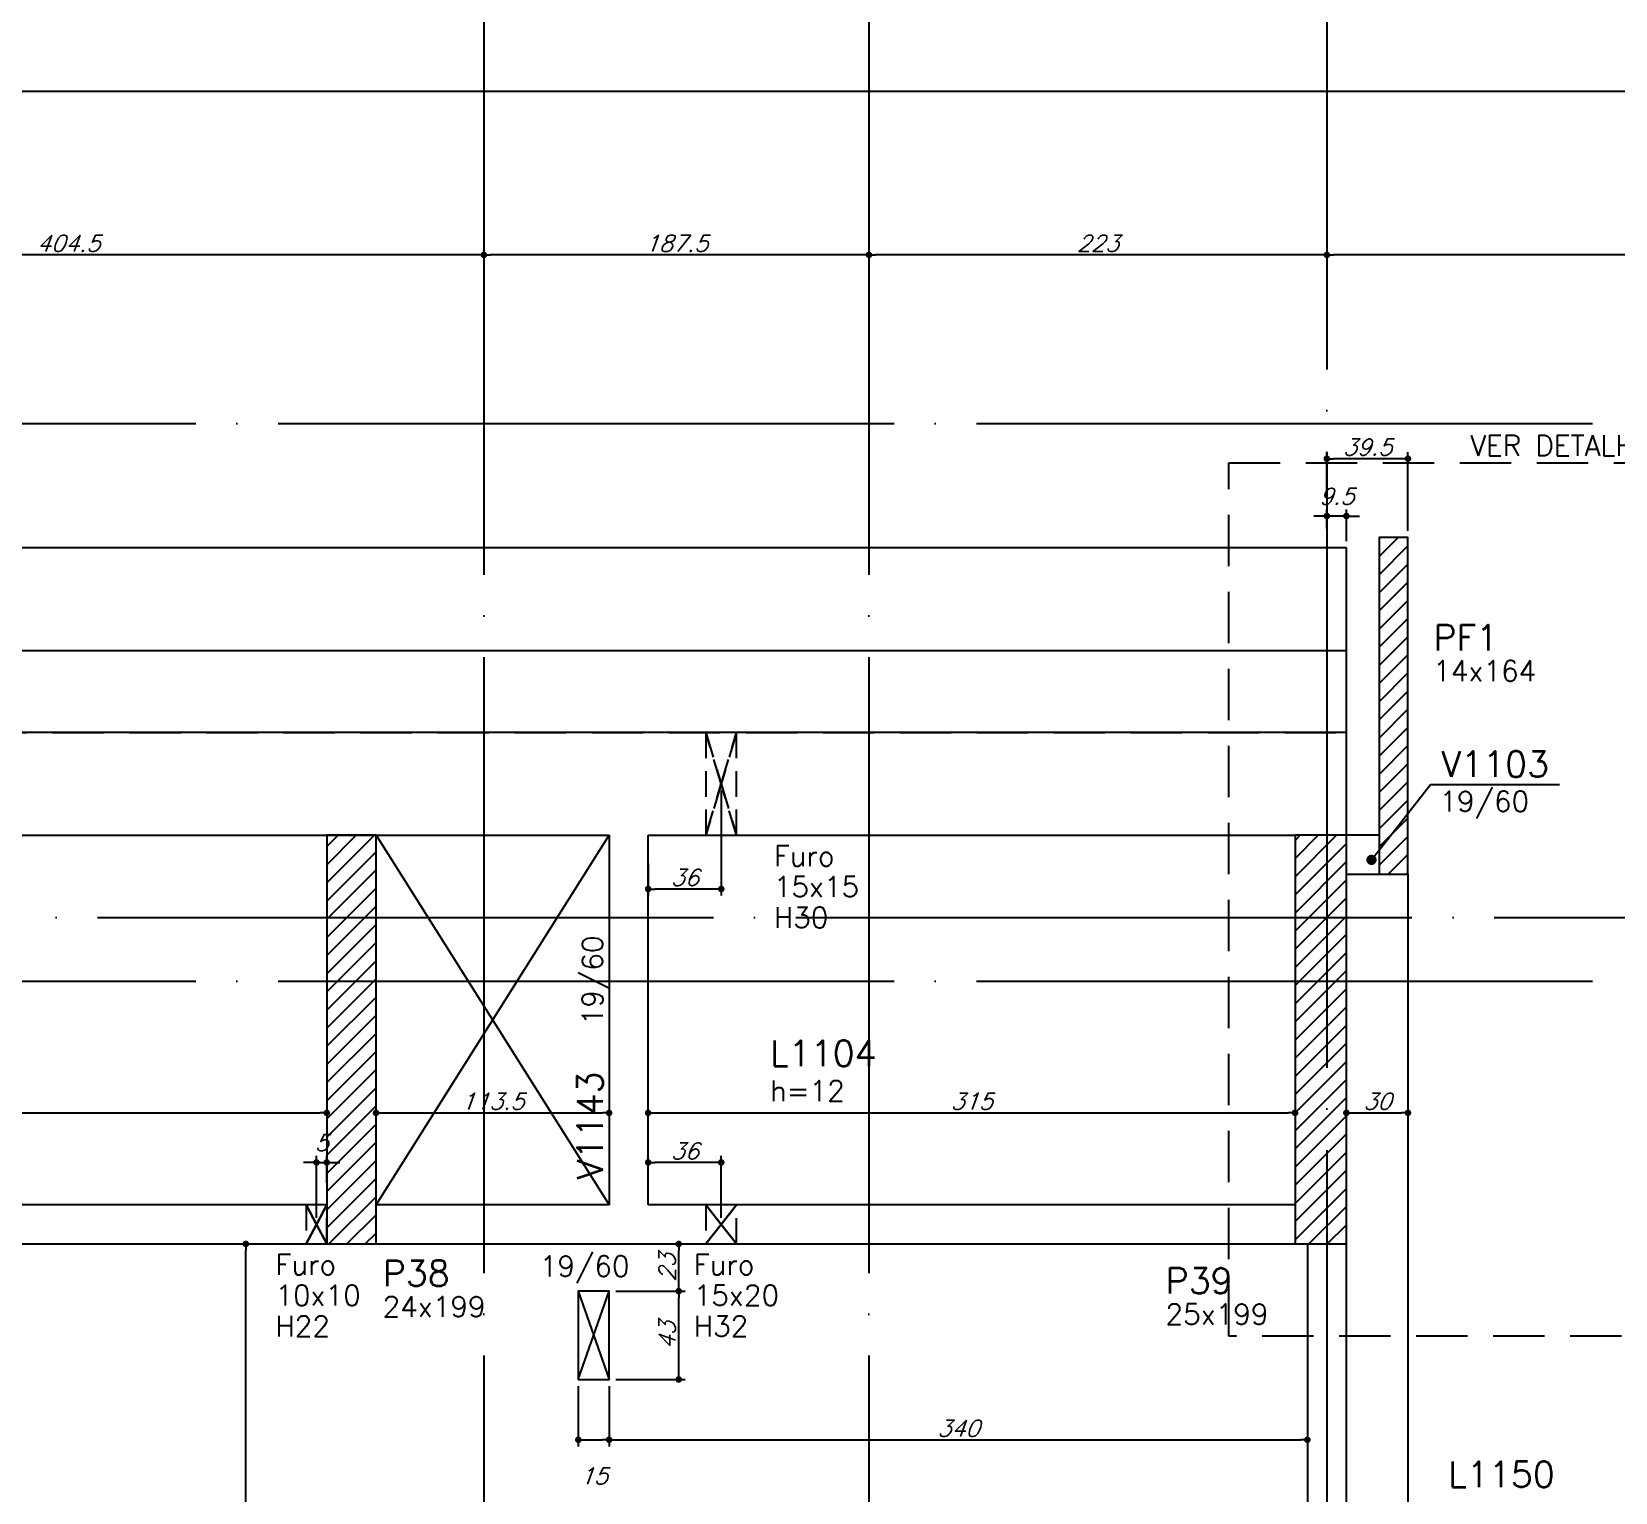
# Model space of a CAD drawing. Extents: x -4723 to 4922, y -2048 to 2452.
# Drawn here: x -25 to 746, y 1095 to 1806 of the extents above; entities that cross this region are included whole.
import ezdxf
from ezdxf import colors
from ezdxf.entities.mleader import LeaderData, LeaderLine
from ezdxf.enums import TextEntityAlignment as Align
from ezdxf.math import Vec2, Vec3

# ---------------------------------------------------------------- set-up
doc = ezdxf.new("R2010")
doc.units = 0
doc.header["$LTSCALE"] = 50
doc.header["$MEASUREMENT"] = 0
for name, pattern in [('DASHED', [0.75, 0.5, -0.25]), ('EIXO', [6.8, 6, -0.4, 0, -0.4]), ('HIDDEN', [0.375, 0.25, -0.125])]:
    doc.linetypes.add(name, pattern=pattern)
doc.layers.get('0').update_dxf_attribs({"linetype": 'CONTINUOUS'})
doc.layers.get('DEFPOINTS').update_dxf_attribs({"linetype": 'CONTINUOUS'})
for name, color, linetype in [('242', 3, 'CONTINUOUS'), ('71', 6, 'CONTINUOUS'), ('F-AUX-RED', 1, 'CONTINUOUS'), ('F-COTAS', 106, 'CONTINUOUS'), ('F-COTAS-FUROS', 50, 'CONTINUOUS'), ('F-EIXO', 12, 'EIXO'), ('F-FURO-PAREDE', 2, 'HIDDEN'), ('F-FURO-PAREDE-TEXTOS', 2, 'CONTINUOUS'), ('F-LAJES', 3, 'CONTINUOUS'), ('F-LAJES-DIM', 2, 'CONTINUOUS'), ('F-LAJES-NOME', 4, 'CONTINUOUS'), ('F-PILARES-DIM', 172, 'CONTINUOUS'), ('F-PILARES-HACH', 174, 'CONTINUOUS'), ('F-PILARES-NOME', 170, 'CONTINUOUS'), ('F-PILARES-S', 170, 'CONTINUOUS'), ('F-TEXTO', 6, 'CONTINUOUS'), ('F-VIGAS', 3, 'CONTINUOUS'), ('F-VIGAS-DIM', 2, 'CONTINUOUS'), ('F-VIGAS-NOME', 4, 'CONTINUOUS'), ('F-VÃO', 1, 'CONTINUOUS')]:
    doc.layers.add(name, color=color, linetype=linetype)
doc.styles.add('CP-TEXT-INCL', font='simplex.shx', dxfattribs={"oblique": 20})
doc.styles.add('MCP', font='simplex.shx')
doc.styles.add('ROMANS', font='simplex.shx')
doc.styles.get("Standard").update_dxf_attribs({"font": 'simplex.shx'})
doc.dimstyles.new('CP-COTAS-50', dxfattribs={"dimscale": 0.64, "dimtxt": 12.5, "dimasz": 5, "dimexe": 5, "dimexo": 5, "dimgap": 2.5, "dimtad": 1, "dimdec": 1, "dimdsep": 46, "dimtxsty": 'CP-TEXT-INCL', "dimblk1": 'DOT', "dimblk2": 'DOT', "dimsah": 1, "dimcen": 9, "dimclrd": 256, "dimclre": 256, "dimclrt": 256, "dimadec": 0, "dimazin": 0, "dimtfac": 1, "dimtdec": 1, "dimtmove": 2, "dimatfit": 3, "dimldrblk": 'DOT', "dimfxl": 0, "dimtolj": 1, "dimarcsym": 0})

# ---------------------------------------------------------------- blocks, each defined once
blk = doc.blocks.new('_DOT')
at = {"color": 0, "linetype": 'ByBlock'}
blk.add_line((-0.5, 0), (-1, 0), dxfattribs=at)
at = {"color": 0, "linetype": 'ByBlock', "const_width": 0.5}
blk.add_lwpolyline([(-0.25, 0, 1), (0.25, 0, 1)], format="xyb", close=True, dxfattribs=at)
blk = doc.blocks.new('*D54')
at = {"layer": 'DEFPOINTS', "color": 0, "linetype": 'Continuous', "transparency": 16777216}
for p in [(79.07, 1215.5), (79.07, 1215.5), (79.07, 883.5)]:
    blk.add_point(p, dxfattribs=at)
at = {"layer": 'F-COTAS', "linetype": 'Continuous', "lineweight": -2, "transparency": 16777216}
blk.add_line((79.07, 886.7), (79.07, 1212.3), dxfattribs=at)
at = {"layer": 'F-COTAS', "linetype": 'Continuous', "lineweight": -2, "transparency": 16777216, "xscale": 3.2, "yscale": 3.2, "zscale": 3.2}
for p, rotation in [((79.07, 1215.5), 90), ((79.07, 883.5), 270)]:
    blk.add_blockref('_DOT', p, dxfattribs=dict(at, rotation=rotation))
at = {"layer": 'F-COTAS', "linetype": 'Continuous', "transparency": 16777216, "insert": (73.47, 1049.5), "char_height": 8, "attachment_point": 5, "rotation": 90, "style": 'CP-TEXT-INCL'}
blk.add_mtext('\\A1;332', dxfattribs=at)
blk = doc.blocks.new('*D91')
at = {"layer": 'DEFPOINTS', "color": 0, "linetype": 'Continuous', "transparency": 16777216}
for p in [(-537, 1279.34), (118.5, 1279.34), (118.5, 1279.34)]:
    blk.add_point(p, dxfattribs=at)
at = {"layer": 'F-COTAS', "linetype": 'Continuous', "lineweight": -2, "transparency": 16777216}
blk.add_line((-533.8, 1279.34), (115.3, 1279.34), dxfattribs=at)
at = {"layer": 'F-COTAS', "linetype": 'Continuous', "lineweight": -2, "transparency": 16777216, "xscale": 3.2, "yscale": 3.2, "zscale": 3.2, "rotation": 180}
blk.add_blockref('_DOT', (-537, 1279.34), dxfattribs=at)
at = {"layer": 'F-COTAS', "linetype": 'Continuous', "lineweight": -2, "transparency": 16777216, "xscale": 3.2, "yscale": 3.2, "zscale": 3.2}
blk.add_blockref('_DOT', (118.5, 1279.34), dxfattribs=at)
at = {"layer": 'F-COTAS', "linetype": 'Continuous', "transparency": 16777216, "insert": (-209.25, 1284.94), "char_height": 8, "attachment_point": 5, "style": 'CP-TEXT-INCL'}
blk.add_mtext('\\A1;655.5', dxfattribs=at)
blk = doc.blocks.new('*D92')
at = {"layer": 'DEFPOINTS', "color": 0, "linetype": 'Continuous', "transparency": 16777216}
for p in [(142.5, 1279.34), (256, 1279.34), (256, 1279.34)]:
    blk.add_point(p, dxfattribs=at)
at = {"layer": 'F-COTAS', "linetype": 'Continuous', "lineweight": -2, "transparency": 16777216}
blk.add_line((145.7, 1279.34), (252.8, 1279.34), dxfattribs=at)
at = {"layer": 'F-COTAS', "linetype": 'Continuous', "lineweight": -2, "transparency": 16777216, "xscale": 3.2, "yscale": 3.2, "zscale": 3.2, "rotation": 180}
blk.add_blockref('_DOT', (142.5, 1279.34), dxfattribs=at)
at = {"layer": 'F-COTAS', "linetype": 'Continuous', "lineweight": -2, "transparency": 16777216, "xscale": 3.2, "yscale": 3.2, "zscale": 3.2}
blk.add_blockref('_DOT', (256, 1279.34), dxfattribs=at)
at = {"layer": 'F-COTAS', "linetype": 'Continuous', "transparency": 16777216, "insert": (199.25, 1284.94), "char_height": 8, "attachment_point": 5, "style": 'CP-TEXT-INCL'}
blk.add_mtext('\\A1;113.5', dxfattribs=at)
blk = doc.blocks.new('*D93')
at = {"layer": 'DEFPOINTS', "color": 0, "linetype": 'Continuous', "transparency": 16777216}
for p in [(275, 1279.34), (590, 1279.34), (590, 1279.34)]:
    blk.add_point(p, dxfattribs=at)
at = {"layer": 'F-COTAS', "linetype": 'Continuous', "lineweight": -2, "transparency": 16777216}
blk.add_line((278.2, 1279.34), (586.8, 1279.34), dxfattribs=at)
at = {"layer": 'F-COTAS', "linetype": 'Continuous', "lineweight": -2, "transparency": 16777216, "xscale": 3.2, "yscale": 3.2, "zscale": 3.2, "rotation": 180}
blk.add_blockref('_DOT', (275, 1279.34), dxfattribs=at)
at = {"layer": 'F-COTAS', "linetype": 'Continuous', "lineweight": -2, "transparency": 16777216, "xscale": 3.2, "yscale": 3.2, "zscale": 3.2}
blk.add_blockref('_DOT', (590, 1279.34), dxfattribs=at)
at = {"layer": 'F-COTAS', "linetype": 'Continuous', "transparency": 16777216, "insert": (432.5, 1284.94), "char_height": 8, "attachment_point": 5, "style": 'CP-TEXT-INCL'}
blk.add_mtext('\\A1;315', dxfattribs=at)
blk = doc.blocks.new('*D94')
at = {"layer": 'DEFPOINTS', "color": 0, "linetype": 'Continuous', "transparency": 16777216}
for p in [(615, 1279.34), (645, 1279.34), (645, 1279.34)]:
    blk.add_point(p, dxfattribs=at)
at = {"layer": 'F-COTAS', "linetype": 'Continuous', "lineweight": -2, "transparency": 16777216}
blk.add_line((618.2, 1279.34), (641.8, 1279.34), dxfattribs=at)
at = {"layer": 'F-COTAS', "linetype": 'Continuous', "lineweight": -2, "transparency": 16777216, "xscale": 3.2, "yscale": 3.2, "zscale": 3.2, "rotation": 180}
blk.add_blockref('_DOT', (615, 1279.34), dxfattribs=at)
at = {"layer": 'F-COTAS', "linetype": 'Continuous', "lineweight": -2, "transparency": 16777216, "xscale": 3.2, "yscale": 3.2, "zscale": 3.2}
blk.add_blockref('_DOT', (645, 1279.34), dxfattribs=at)
at = {"layer": 'F-COTAS', "linetype": 'Continuous', "transparency": 16777216, "insert": (630, 1284.94), "char_height": 8, "attachment_point": 5, "style": 'CP-TEXT-INCL'}
blk.add_mtext('\\A1;30', dxfattribs=at)
blk = doc.blocks.new('*U156')
at = {"layer": 'F-EIXO'}
blk.add_line((0, 0), (7197, 0), dxfattribs=at)
at = {"layer": 'F-TEXTO', "style": 'ROMANS'}
blk.add_attdef('EIXO', text='', height=17.5, dxfattribs=at).set_placement((-28.2072, 0), align=Align.MIDDLE_CENTER)
blk = doc.blocks.new('*U157')
at = {"layer": 'F-EIXO'}
blk.add_line((0, 0), (7285, 0), dxfattribs=at)
at = {"layer": 'F-TEXTO', "style": 'ROMANS'}
blk.add_attdef('EIXO', text='', height=17.5, dxfattribs=at).set_placement((-28.2072, 0), align=Align.MIDDLE_CENTER)
blk = doc.blocks.new('*U159')
at = {"layer": 'F-EIXO'}
blk.add_line((0, 0), (0, -2655), dxfattribs=at)
at = {"layer": 'F-TEXTO', "style": 'ROMANS'}
blk.add_attdef('EIXO', text='', height=17.5, rotation=360, dxfattribs=at).set_placement((0, 28.21), align=Align.MIDDLE_CENTER)
blk = doc.blocks.new('*U164')
at = {"layer": 'F-EIXO'}
blk.add_line((0, 0), (0, -2755), dxfattribs=at)
at = {"layer": 'F-TEXTO', "style": 'ROMANS'}
blk.add_attdef('EIXO', text='', height=17.5, rotation=360, dxfattribs=at).set_placement((0, 28.2072), align=Align.MIDDLE_CENTER)
blk = doc.blocks.new('*U165')
at = {"layer": 'F-EIXO'}
blk.add_line((0, 0), (0, -2655), dxfattribs=at)
at = {"layer": 'F-TEXTO', "style": 'ROMANS'}
blk.add_attdef('EIXO', text='', height=17.5, rotation=360, dxfattribs=at).set_placement((0, 28.21), align=Align.MIDDLE_CENTER)
blk = doc.blocks.new('*U170')
at = {"layer": 'F-EIXO'}
blk.add_line((0, 0), (7197, 0), dxfattribs=at)
at = {"layer": 'F-TEXTO', "style": 'ROMANS'}
blk.add_attdef('EIXO', text='', height=17.5, dxfattribs=at).set_placement((-28.2072, 0), align=Align.MIDDLE_CENTER)
blk = doc.blocks.new('*D231')
at = {"layer": 'DEFPOINTS', "color": 0, "linetype": 'Continuous', "transparency": 16777216}
for p in [(3259.5, 1776.88), (-3490, 1504.5), (3259.5, 1504.5)]:
    blk.add_point(p, dxfattribs=at)
at = {"layer": 'F-COTAS', "linetype": 'Continuous', "lineweight": -2, "transparency": 16777216}
for p, q in [((-3490, 1507.7), (-3490, 1780.08)), ((-3486.8, 1776.88), (3256.3, 1776.88)), ((3259.5, 1507.7), (3259.5, 1780.08))]:
    blk.add_line(p, q, dxfattribs=at)
at = {"layer": 'F-COTAS', "linetype": 'Continuous', "lineweight": -2, "transparency": 16777216, "xscale": 3.2, "yscale": 3.2, "zscale": 3.2, "rotation": 180}
blk.add_blockref('_DOT', (-3490, 1776.88), dxfattribs=at)
at = {"layer": 'F-COTAS', "linetype": 'Continuous', "lineweight": -2, "transparency": 16777216, "xscale": 3.2, "yscale": 3.2, "zscale": 3.2}
blk.add_blockref('_DOT', (3259.5, 1776.88), dxfattribs=at)
at = {"layer": 'F-COTAS', "linetype": 'Continuous', "transparency": 16777216, "insert": (-115.25, 1782.48), "char_height": 8, "attachment_point": 5, "style": 'CP-TEXT-INCL'}
blk.add_mtext('\\A1;6749.5', dxfattribs=at)
blk = doc.blocks.new('*D241')
at = {"layer": 'DEFPOINTS', "color": 0, "linetype": 'Continuous', "transparency": 16777216}
for p in [(605.5, 1697.1), (605.5, 1697.1), (931, 1697.1)]:
    blk.add_point(p, dxfattribs=at)
at = {"layer": 'F-COTAS', "linetype": 'Continuous', "lineweight": -2, "transparency": 16777216}
blk.add_line((927.8, 1697.1), (608.7, 1697.1), dxfattribs=at)
at = {"layer": 'F-COTAS', "linetype": 'Continuous', "lineweight": -2, "transparency": 16777216, "xscale": 3.2, "yscale": 3.2, "zscale": 3.2, "rotation": 180}
blk.add_blockref('_DOT', (605.5, 1697.1), dxfattribs=at)
at = {"layer": 'F-COTAS', "linetype": 'Continuous', "lineweight": -2, "transparency": 16777216, "xscale": 3.2, "yscale": 3.2, "zscale": 3.2}
blk.add_blockref('_DOT', (931, 1697.1), dxfattribs=at)
at = {"layer": 'F-COTAS', "linetype": 'Continuous', "transparency": 16777216, "insert": (768.25, 1702.7), "char_height": 8, "attachment_point": 5, "style": 'CP-TEXT-INCL'}
blk.add_mtext('\\A1;325.5', dxfattribs=at)
blk = doc.blocks.new('*D242')
at = {"layer": 'DEFPOINTS', "color": 0, "linetype": 'Continuous', "transparency": 16777216}
for p in [(382.5, 1697.1), (382.5, 1697.1), (605.5, 1697.1)]:
    blk.add_point(p, dxfattribs=at)
at = {"layer": 'F-COTAS', "linetype": 'Continuous', "lineweight": -2, "transparency": 16777216}
blk.add_line((602.3, 1697.1), (385.7, 1697.1), dxfattribs=at)
at = {"layer": 'F-COTAS', "linetype": 'Continuous', "lineweight": -2, "transparency": 16777216, "xscale": 3.2, "yscale": 3.2, "zscale": 3.2, "rotation": 180}
blk.add_blockref('_DOT', (382.5, 1697.1), dxfattribs=at)
at = {"layer": 'F-COTAS', "linetype": 'Continuous', "lineweight": -2, "transparency": 16777216, "xscale": 3.2, "yscale": 3.2, "zscale": 3.2}
blk.add_blockref('_DOT', (605.5, 1697.1), dxfattribs=at)
at = {"layer": 'F-COTAS', "linetype": 'Continuous', "transparency": 16777216, "insert": (494, 1702.7), "char_height": 8, "attachment_point": 5, "style": 'CP-TEXT-INCL'}
blk.add_mtext('\\A1;223', dxfattribs=at)
blk = doc.blocks.new('*D243')
at = {"layer": 'DEFPOINTS', "color": 0, "linetype": 'Continuous', "transparency": 16777216}
for p in [(195, 1701.1), (195, 1697.1), (382.5, 1697.1)]:
    blk.add_point(p, dxfattribs=at)
at = {"layer": 'F-COTAS', "linetype": 'Continuous', "lineweight": -2, "transparency": 16777216}
for p, q in [((195, 1697.9), (195, 1693.9)), ((379.3, 1697.1), (198.2, 1697.1))]:
    blk.add_line(p, q, dxfattribs=at)
at = {"layer": 'F-COTAS', "linetype": 'Continuous', "lineweight": -2, "transparency": 16777216, "xscale": 3.2, "yscale": 3.2, "zscale": 3.2, "rotation": 180}
blk.add_blockref('_DOT', (195, 1697.1), dxfattribs=at)
at = {"layer": 'F-COTAS', "linetype": 'Continuous', "lineweight": -2, "transparency": 16777216, "xscale": 3.2, "yscale": 3.2, "zscale": 3.2}
blk.add_blockref('_DOT', (382.5, 1697.1), dxfattribs=at)
at = {"layer": 'F-COTAS', "linetype": 'Continuous', "transparency": 16777216, "insert": (288.75, 1702.7), "char_height": 8, "attachment_point": 5, "style": 'CP-TEXT-INCL'}
blk.add_mtext('\\A1;187.5', dxfattribs=at)
blk = doc.blocks.new('*D244')
at = {"layer": 'DEFPOINTS', "color": 0, "linetype": 'Continuous', "transparency": 16777216}
for p in [(-209.5, 1701.1), (-209.5, 1697.1), (195, 1701.1)]:
    blk.add_point(p, dxfattribs=at)
at = {"layer": 'F-COTAS', "linetype": 'Continuous', "lineweight": -2, "transparency": 16777216}
for p, q in [((-209.5, 1697.9), (-209.5, 1693.9)), ((191.8, 1697.1), (-206.3, 1697.1)), ((195, 1697.9), (195, 1693.9))]:
    blk.add_line(p, q, dxfattribs=at)
at = {"layer": 'F-COTAS', "linetype": 'Continuous', "lineweight": -2, "transparency": 16777216, "xscale": 3.2, "yscale": 3.2, "zscale": 3.2, "rotation": 180}
blk.add_blockref('_DOT', (-209.5, 1697.1), dxfattribs=at)
at = {"layer": 'F-COTAS', "linetype": 'Continuous', "lineweight": -2, "transparency": 16777216, "xscale": 3.2, "yscale": 3.2, "zscale": 3.2}
blk.add_blockref('_DOT', (195, 1697.1), dxfattribs=at)
at = {"layer": 'F-COTAS', "linetype": 'Continuous', "transparency": 16777216, "insert": (-7.25, 1702.7), "char_height": 8, "attachment_point": 5, "style": 'CP-TEXT-INCL'}
blk.add_mtext('\\A1;404.5', dxfattribs=at)
blk = doc.blocks.new('*D267')
at = {"layer": 'DEFPOINTS', "color": 0, "linetype": 'Continuous', "transparency": 16777216}
for p in [(605.5, 1597.87), (605.5, 1575.73), (645, 1559.5)]:
    blk.add_point(p, dxfattribs=at)
at = {"layer": 'F-COTAS', "linetype": 'Continuous', "lineweight": -2, "transparency": 16777216}
for p, q in [((605.5, 1578.93), (605.5, 1601.07)), ((641.8, 1597.87), (608.7, 1597.87)), ((645, 1562.7), (645, 1601.07))]:
    blk.add_line(p, q, dxfattribs=at)
at = {"layer": 'F-COTAS', "linetype": 'Continuous', "lineweight": -2, "transparency": 16777216, "xscale": 3.2, "yscale": 3.2, "zscale": 3.2, "rotation": 180}
blk.add_blockref('_DOT', (605.5, 1597.87), dxfattribs=at)
at = {"layer": 'F-COTAS', "linetype": 'Continuous', "lineweight": -2, "transparency": 16777216, "xscale": 3.2, "yscale": 3.2, "zscale": 3.2}
blk.add_blockref('_DOT', (645, 1597.87), dxfattribs=at)
at = {"layer": 'F-COTAS', "linetype": 'Continuous', "transparency": 16777216, "insert": (625.25, 1603.47), "char_height": 8, "attachment_point": 5, "style": 'CP-TEXT-INCL'}
blk.add_mtext('\\A1;39.5', dxfattribs=at)
blk = doc.blocks.new('*D268')
at = {"layer": 'DEFPOINTS', "color": 0, "linetype": 'Continuous', "transparency": 16777216}
for p in [(605.5, 1569.97), (605.5, 1560.67), (615, 1554.5)]:
    blk.add_point(p, dxfattribs=at)
at = {"layer": 'F-COTAS', "linetype": 'Continuous', "lineweight": -2, "transparency": 16777216}
for p, q in [((605.5, 1563.87), (605.5, 1573.17)), ((615, 1557.7), (615, 1573.17)), ((602.3, 1569.97), (599.1, 1569.97)), ((615, 1569.97), (605.5, 1569.97)), ((618.2, 1569.97), (621.4, 1569.97))]:
    blk.add_line(p, q, dxfattribs=at)
at = {"layer": 'F-COTAS', "linetype": 'Continuous', "lineweight": -2, "transparency": 16777216, "xscale": 3.2, "yscale": 3.2, "zscale": 3.2}
blk.add_blockref('_DOT', (605.5, 1569.97), dxfattribs=at)
at = {"layer": 'F-COTAS', "linetype": 'Continuous', "lineweight": -2, "transparency": 16777216, "xscale": 3.2, "yscale": 3.2, "zscale": 3.2, "rotation": 180}
blk.add_blockref('_DOT', (615, 1569.97), dxfattribs=at)
at = {"layer": 'F-COTAS', "linetype": 'Continuous', "transparency": 16777216, "insert": (610.25, 1579.57), "char_height": 8, "attachment_point": 5, "style": 'CP-TEXT-INCL'}
blk.add_mtext('\\A1;9.5', dxfattribs=at)
blk = doc.blocks.new('*U322')
at = {"layer": 'F-VÃO'}
for p, q in [((0, 0), (15, 43)), ((0, 43), (15, 0))]:
    blk.add_line(p, q, dxfattribs=at)
at = {"layer": 'F-VÃO', "color": 3}
blk.add_lwpolyline([(0, 0), (15, 0), (15, 43), (0, 43)], close=True, dxfattribs=at)
blk = doc.blocks.new('*D461')
at = {"layer": 'DEFPOINTS', "color": 0, "linetype": 'Continuous', "transparency": 16777216}
for p in [(256, 1192.5), (289.88, 1192.5), (256, 1149.5)]:
    blk.add_point(p, dxfattribs=at)
at = {"layer": 'F-COTAS-FUROS', "linetype": 'Continuous', "lineweight": -2, "transparency": 16777216}
for p, q in [((259.2, 1192.5), (293.08, 1192.5)), ((289.88, 1152.7), (289.88, 1189.3)), ((259.2, 1149.5), (293.08, 1149.5))]:
    blk.add_line(p, q, dxfattribs=at)
at = {"layer": 'F-COTAS-FUROS', "linetype": 'Continuous', "lineweight": -2, "transparency": 16777216, "xscale": 3.2, "yscale": 3.2, "zscale": 3.2}
for p, rotation in [((289.88, 1192.5), 90), ((289.88, 1149.5), 270)]:
    blk.add_blockref('_DOT', p, dxfattribs=dict(at, rotation=rotation))
at = {"layer": 'F-COTAS-FUROS', "linetype": 'Continuous', "transparency": 16777216, "insert": (284.28, 1171), "char_height": 8, "attachment_point": 5, "rotation": 90, "style": 'CP-TEXT-INCL'}
blk.add_mtext('\\A1;43', dxfattribs=at)
blk = doc.blocks.new('*D462')
at = {"layer": 'DEFPOINTS', "color": 0, "linetype": 'Continuous', "transparency": 16777216}
for p in [(265.5, 1215.5), (289.88, 1215.5), (256, 1192.5)]:
    blk.add_point(p, dxfattribs=at)
at = {"layer": 'F-COTAS-FUROS', "linetype": 'Continuous', "lineweight": -2, "transparency": 16777216}
for p, q in [((268.7, 1215.5), (293.08, 1215.5)), ((289.88, 1195.7), (289.88, 1212.3)), ((259.2, 1192.5), (293.08, 1192.5))]:
    blk.add_line(p, q, dxfattribs=at)
at = {"layer": 'F-COTAS-FUROS', "linetype": 'Continuous', "lineweight": -2, "transparency": 16777216, "xscale": 3.2, "yscale": 3.2, "zscale": 3.2}
for p, rotation in [((289.88, 1215.5), 90), ((289.88, 1192.5), 270)]:
    blk.add_blockref('_DOT', p, dxfattribs=dict(at, rotation=rotation))
at = {"layer": 'F-COTAS-FUROS', "linetype": 'Continuous', "transparency": 16777216, "insert": (284.28, 1204), "char_height": 8, "attachment_point": 5, "rotation": 90, "style": 'CP-TEXT-INCL'}
blk.add_mtext('\\A1;23', dxfattribs=at)
blk = doc.blocks.new('*D463')
at = {"layer": 'DEFPOINTS', "color": 0, "linetype": 'Continuous', "transparency": 16777216}
for p in [(241, 1149.5), (256, 1149.5), (256, 1120.16)]:
    blk.add_point(p, dxfattribs=at)
at = {"layer": 'F-COTAS-FUROS', "linetype": 'Continuous', "lineweight": -2, "transparency": 16777216}
for p, q in [((241, 1146.3), (241, 1116.96)), ((256, 1146.3), (256, 1116.96)), ((244.2, 1120.16), (252.8, 1120.16))]:
    blk.add_line(p, q, dxfattribs=at)
at = {"layer": 'F-COTAS-FUROS', "linetype": 'Continuous', "lineweight": -2, "transparency": 16777216, "xscale": 3.2, "yscale": 3.2, "zscale": 3.2, "rotation": 180}
blk.add_blockref('_DOT', (241, 1120.16), dxfattribs=at)
at = {"layer": 'F-COTAS-FUROS', "linetype": 'Continuous', "lineweight": -2, "transparency": 16777216, "xscale": 3.2, "yscale": 3.2, "zscale": 3.2}
blk.add_blockref('_DOT', (256, 1120.16), dxfattribs=at)
at = {"layer": 'F-COTAS-FUROS', "linetype": 'Continuous', "transparency": 16777216, "insert": (248.5, 1102.56), "char_height": 8, "attachment_point": 5, "style": 'CP-TEXT-INCL'}
blk.add_mtext('\\A1;15', dxfattribs=at)
blk = doc.blocks.new('*D464')
at = {"layer": 'DEFPOINTS', "color": 0, "linetype": 'Continuous', "transparency": 16777216}
for p in [(256, 1149.5), (596, 1149.5), (596, 1120.16)]:
    blk.add_point(p, dxfattribs=at)
at = {"layer": 'F-COTAS-FUROS', "linetype": 'Continuous', "lineweight": -2, "transparency": 16777216}
for p, q in [((256, 1146.3), (256, 1116.96)), ((596, 1146.3), (596, 1116.96)), ((259.2, 1120.16), (592.8, 1120.16))]:
    blk.add_line(p, q, dxfattribs=at)
at = {"layer": 'F-COTAS-FUROS', "linetype": 'Continuous', "lineweight": -2, "transparency": 16777216, "xscale": 3.2, "yscale": 3.2, "zscale": 3.2, "rotation": 180}
blk.add_blockref('_DOT', (256, 1120.16), dxfattribs=at)
at = {"layer": 'F-COTAS-FUROS', "linetype": 'Continuous', "lineweight": -2, "transparency": 16777216, "xscale": 3.2, "yscale": 3.2, "zscale": 3.2}
blk.add_blockref('_DOT', (596, 1120.16), dxfattribs=at)
at = {"layer": 'F-COTAS-FUROS', "linetype": 'Continuous', "transparency": 16777216, "insert": (426, 1125.76), "char_height": 8, "attachment_point": 5, "style": 'CP-TEXT-INCL'}
blk.add_mtext('\\A1;340', dxfattribs=at)
blk = doc.blocks.new('*D517')
at = {"layer": 'DEFPOINTS', "color": 0, "linetype": 'Continuous', "transparency": 16777216}
for p in [(310.6, 1439.5), (275, 1404.02), (275, 1388.34)]:
    blk.add_point(p, dxfattribs=at)
at = {"layer": 'F-COTAS-FUROS', "linetype": 'Continuous', "lineweight": -2, "transparency": 16777216}
for p, q in [((310.6, 1436.3), (310.6, 1385.14)), ((275, 1400.82), (275, 1385.14)), ((307.4, 1388.34), (278.2, 1388.34))]:
    blk.add_line(p, q, dxfattribs=at)
at = {"layer": 'F-COTAS-FUROS', "linetype": 'Continuous', "lineweight": -2, "transparency": 16777216, "xscale": 3.2, "yscale": 3.2, "zscale": 3.2, "rotation": 180}
blk.add_blockref('_DOT', (275, 1388.34), dxfattribs=at)
at = {"layer": 'F-COTAS-FUROS', "linetype": 'Continuous', "lineweight": -2, "transparency": 16777216, "xscale": 3.2, "yscale": 3.2, "zscale": 3.2}
blk.add_blockref('_DOT', (310.6, 1388.34), dxfattribs=at)
at = {"layer": 'F-COTAS-FUROS', "linetype": 'Continuous', "transparency": 16777216, "insert": (292.8, 1393.94), "char_height": 8, "attachment_point": 5, "style": 'CP-TEXT-INCL'}
blk.add_mtext('\\A1;36', dxfattribs=at)
blk = doc.blocks.new('*D518')
at = {"layer": 'DEFPOINTS', "color": 0, "linetype": 'Continuous', "transparency": 16777216}
for p in [(275, 1255.2), (275, 1244.41), (310.6, 1225)]:
    blk.add_point(p, dxfattribs=at)
at = {"layer": 'F-COTAS-FUROS', "linetype": 'Continuous', "lineweight": -2, "transparency": 16777216}
for p, q in [((275, 1247.61), (275, 1258.4)), ((310.6, 1228.2), (310.6, 1258.4)), ((307.4, 1255.2), (278.2, 1255.2))]:
    blk.add_line(p, q, dxfattribs=at)
at = {"layer": 'F-COTAS-FUROS', "linetype": 'Continuous', "lineweight": -2, "transparency": 16777216, "xscale": 3.2, "yscale": 3.2, "zscale": 3.2, "rotation": 180}
blk.add_blockref('_DOT', (275, 1255.2), dxfattribs=at)
at = {"layer": 'F-COTAS-FUROS', "linetype": 'Continuous', "lineweight": -2, "transparency": 16777216, "xscale": 3.2, "yscale": 3.2, "zscale": 3.2}
blk.add_blockref('_DOT', (310.6, 1255.2), dxfattribs=at)
at = {"layer": 'F-COTAS-FUROS', "linetype": 'Continuous', "transparency": 16777216, "insert": (292.8, 1260.8), "char_height": 8, "attachment_point": 5, "style": 'CP-TEXT-INCL'}
blk.add_mtext('\\A1;36', dxfattribs=at)
blk = doc.blocks.new('*D519')
at = {"layer": 'DEFPOINTS', "color": 0, "linetype": 'Continuous', "transparency": 16777216}
for p in [(118.5, 1255.2), (118.5, 1242.05), (113.5, 1225)]:
    blk.add_point(p, dxfattribs=at)
at = {"layer": 'F-COTAS-FUROS', "linetype": 'Continuous', "lineweight": -2, "transparency": 16777216}
for p, q in [((113.5, 1228.2), (113.5, 1258.4)), ((118.5, 1245.25), (118.5, 1258.4)), ((110.3, 1255.2), (107.1, 1255.2)), ((113.5, 1255.2), (118.5, 1255.2)), ((121.7, 1255.2), (124.9, 1255.2))]:
    blk.add_line(p, q, dxfattribs=at)
at = {"layer": 'F-COTAS-FUROS', "linetype": 'Continuous', "lineweight": -2, "transparency": 16777216, "xscale": 3.2, "yscale": 3.2, "zscale": 3.2}
blk.add_blockref('_DOT', (113.5, 1255.2), dxfattribs=at)
at = {"layer": 'F-COTAS-FUROS', "linetype": 'Continuous', "lineweight": -2, "transparency": 16777216, "xscale": 3.2, "yscale": 3.2, "zscale": 3.2, "rotation": 180}
blk.add_blockref('_DOT', (118.5, 1255.2), dxfattribs=at)
at = {"layer": 'F-COTAS-FUROS', "linetype": 'Continuous', "transparency": 16777216, "insert": (116, 1264.8), "char_height": 8, "attachment_point": 5, "style": 'CP-TEXT-INCL'}
blk.add_mtext('\\A1;5', dxfattribs=at)

msp = doc.modelspace()

# ---------------------------------------------------------------- hatches: boundary and pattern name
at = {"layer": 'F-PILARES-HACH', "linetype": 'Continuous'}
h = msp.add_hatch(dxfattribs=at)
h.set_pattern_fill('ANSI31', color=256, scale=50, style=0)
h.paths.add_polyline_path([(631, 1395.5), (645, 1395.5), (645, 1559.5), (631, 1559.5)], flags=16)
h = msp.add_hatch(dxfattribs=at)
h.set_pattern_fill('ANSI31', color=256, scale=50, style=0)
h.paths.add_polyline_path([(118.5, 1215.5), (142.5, 1215.5), (142.5, 1414.5), (118.5, 1414.5)], flags=16)
h = msp.add_hatch(dxfattribs=at)
h.set_pattern_fill('ANSI31', color=256, scale=50, style=0)
h.paths.add_polyline_path([(590, 1215.5), (615, 1215.5), (615, 1414.5), (590, 1414.5)], flags=16)

# ---------------------------------------------------------------- linework, layer by layer
at = {"layer": '242', "linetype": 'Continuous'}
for p, q in [((638, 1477.5), (638, 1477.5)), ((130.5, 1315), (130.5, 1315)), ((602.5, 1315), (602.5, 1315))]:
    msp.add_line(p, q, dxfattribs=at)
at = {"layer": '71', "color": 2}
for p, q in [((615, 1554.5), (-3430, 1554.5)), ((615, 1504.5), (615, 1554.5))]:
    msp.add_line(p, q, dxfattribs=at)
at = {"layer": '71', "color": 1, "linetype": 'DASHED'}
msp.add_line((-3390, 1464.5), (615, 1464.5), dxfattribs=at)
msp.add_lwpolyline([(615, 1464.5), (615, 1504.5)], dxfattribs=at)
at = {"layer": 'F-AUX-RED', "color": 4, "linetype": 'DASHED'}
msp.add_lwpolyline([(557.805, 1595.868), (1349.013, 1595.868), (1349.013, 1170.54), (557.805, 1170.54)], close=True, dxfattribs=at)
at = {"layer": 'F-FURO-PAREDE'}
for points in [[(310.6, 1439.5), (303.1, 1414.5), (318.1, 1414.5), (310.6, 1439.5), (318.1, 1414.5), (318.1, 1464.5), (310.6, 1439.5), (318.1, 1464.5), (303.1, 1464.5), (310.6, 1439.5), (303.1, 1464.5), (303.1, 1414.5), (310.6, 1439.5)], [(113.5, 1225), (108.5, 1215.5), (118.5, 1215.5), (113.5, 1225), (118.5, 1215.5), (118.5, 1234.5), (113.5, 1225), (118.5, 1234.5), (108.5, 1234.5), (113.5, 1225), (108.5, 1234.5), (108.5, 1215.5), (113.5, 1225)], [(310.6, 1225), (303.1, 1215.5), (318.1, 1215.5), (310.6, 1225), (318.1, 1215.5), (318.1, 1234.5), (310.6, 1225), (318.1, 1234.5), (303.1, 1234.5), (310.6, 1225), (303.1, 1234.5), (303.1, 1215.5), (310.6, 1225)]]:
    msp.add_lwpolyline(points, dxfattribs=at)
at = {"layer": 'F-LAJES', "linetype": 'Continuous'}
for p, q in [((-3490, 1504.5), (615, 1504.5)), ((615, 1464.5), (615, 1504.5)), ((645, 1395.5), (645, 664.5))]:
    msp.add_line(p, q, dxfattribs=at)
at = {"layer": 'F-PILARES-S', "linetype": 'Continuous'}
for points in [[(631, 1395.5), (645, 1395.5), (645, 1559.5), (631, 1559.5), (631, 1395.5)], [(118.5, 1215.5), (142.5, 1215.5), (142.5, 1414.5), (118.5, 1414.5), (118.5, 1215.5)], [(590, 1215.5), (615, 1215.5), (615, 1414.5), (590, 1414.5), (590, 1215.5)]]:
    msp.add_lwpolyline(points, dxfattribs=at)
at = {"layer": 'F-VIGAS'}
for points in [[(265.5, 1464.5), (-549.5, 1464.5)], [(615, 1464.5), (265.5, 1464.5)], [(615, 1414.5), (615, 1464.5)], [(-540, 1414.5), (256, 1414.5)], [(256, 1414.5), (256, 1234.5)], [(275, 1234.5), (275, 1414.5)], [(275, 1414.5), (590, 1414.5)], [(631, 1414.5), (615, 1414.5)], [(615, 1395.5), (631, 1395.5)], [(118.5, 1234.5), (-209.5, 1234.5)], [(256, 1234.5), (142.5, 1234.5)], [(590, 1234.5), (275, 1234.5)], [(-200, 1215.5), (118.5, 1215.5)], [(142.5, 1215.5), (265.5, 1215.5)], [(265.5, 1215.5), (590, 1215.5)], [(596, 1215.5), (596, 883.5)], [(615, 883.5), (615, 1215.5)]]:
    msp.add_lwpolyline(points, dxfattribs=at)
at = {"layer": 'F-VÃO'}
for p, q in [((142.5, 1234.5), (256, 1414.5)), ((142.5, 1414.5), (256, 1234.5))]:
    msp.add_line(p, q, dxfattribs=at)

# ---------------------------------------------------------------- block references
at = {"layer": 'F-EIXO', "linetype": 'Continuous'}
for name, p in [('*U164', (605.5, 1941.357)), ('*U159', (195, 1841.357)), ('*U165', (382.5, 1841.357)), ('*U170', (-3646.32, 1615)), ('*U157', (-3734.274, 1374.5)), ('*U156', (-3646.32, 1343.5))]:
    msp.add_blockref(name, p, dxfattribs=at)
at = {"layer": 'F-VÃO', "linetype": 'Continuous'}
msp.add_blockref('*U322', (241, 1149.5), dxfattribs=at)

# ---------------------------------------------------------------- texts
at = {"layer": '71', "color": 2, "style": 'MCP'}
msp.add_text('VER DETALHE 02 PARA FORMA DA COBERTURA DO JARDIM', height=10, dxfattribs=at).set_placement((675.272, 1599.253))
at = {"layer": 'F-FURO-PAREDE-TEXTOS', "linetype": 'Continuous', "style": 'MCP'}
for s, p in [('Furo', (336.19, 1399.5)), ('15x15', (336.19, 1384.5)), ('H30', (336.19, 1369.5)), ('Furo', (93.5, 1200.5)), ('Furo', (297.201, 1200.5)), ('10x10', (93.5, 1185.5)), ('15x20', (297.201, 1185.5)), ('H22', (93.5, 1170.5)), ('H32', (297.201, 1170.5))]:
    msp.add_text(s, height=10, dxfattribs=at).set_placement(p)
at = {"layer": 'F-LAJES-DIM', "linetype": 'Continuous', "style": 'MCP'}
msp.add_text('h=12', height=10, dxfattribs=at).set_placement((334.31, 1285.081))
at = {"layer": 'F-LAJES-NOME', "linetype": 'Continuous', "style": 'MCP'}
for s, p in [('L1104', (334.31, 1302.081)), ('L1150', (664.564, 1097.102))]:
    msp.add_text(s, height=12.5, dxfattribs=at).set_placement(p)
at = {"layer": 'F-PILARES-DIM', "linetype": 'Continuous', "style": 'MCP'}
for s, p in [('14x164', (657.316, 1489.528)), ('24x199', (145.692, 1179.987)), ('25x199', (526.941, 1176.348))]:
    msp.add_text(s, height=10, dxfattribs=at).set_placement(p)
at = {"layer": 'F-PILARES-NOME', "linetype": 'Continuous', "style": 'MCP'}
for s, p in [('PF1', (657.316, 1504.528)), ('P38', (145.692, 1194.987)), ('P39', (526.941, 1191.348))]:
    msp.add_text(s, height=12.5, dxfattribs=at).set_placement(p)
at = {"layer": 'F-VIGAS-DIM', "linetype": 'Continuous', "style": 'MCP'}
for p in [(660.297, 1426.03), (222.219, 1199.729)]:
    msp.add_text('19/60', height=10, dxfattribs=at).set_placement(p)
msp.add_text('19/60', height=10, rotation=90, dxfattribs=at).set_placement((252.875, 1322))
at = {"layer": 'F-VIGAS-NOME', "linetype": 'Continuous', "style": 'MCP'}
msp.add_text('V1103', height=12.5, dxfattribs=at).set_placement((661.196, 1442.917))
msp.add_text('V1143', height=12.5, rotation=90, dxfattribs=at).set_placement((252.875, 1247))

# ---------------------------------------------------------------- dimensions: what is measured, and where the dimension line sits
at = {"layer": 'F-COTAS', "linetype": 'Continuous'}
for base, p1, p2, picture, middle in [((3259.5, 1776.883), (-3490, 1504.5), (3259.5, 1504.5), '*D231', (-115.25, 1782.483)), ((-209.5, 1697.104), (195, 1701.104), (-209.5, 1701.104), '*D244', (-7.25, 1702.704)), ((195, 1697.104), (382.5, 1697.104), (195, 1701.104), '*D243', (288.75, 1702.704)), ((382.5, 1697.104), (605.5, 1697.104), (382.5, 1697.104), '*D242', (494, 1702.704)), ((605.5, 1697.104), (931, 1697.104), (605.5, 1697.104), '*D241', (768.25, 1702.704)), ((605.5, 1597.871), (645, 1559.5), (605.5, 1575.729), '*D267', (625.25, 1603.471)), ((605.5, 1569.972), (615, 1554.5), (605.5, 1560.673), '*D268', (610.25, 1579.572))]:
    dim = msp.add_linear_dim(base=base, p1=p1, p2=p2, dimstyle='CP-COTAS-50', dxfattribs=at)
    dim.commit()
    dim.dimension.update_dxf_attribs({"geometry": picture, "text_midpoint": middle})
for base, p1, p2, angle, picture, middle in [((118.5, 1279.344), (-537, 1279.344), (118.5, 1279.344), 180, '*D91', (-209.25, 1284.944)), ((256, 1279.344), (142.5, 1279.344), (256, 1279.344), 180, '*D92', (199.25, 1284.944)), ((590, 1279.344), (275, 1279.344), (590, 1279.344), 180, '*D93', (432.5, 1284.944)), ((645, 1279.344), (615, 1279.344), (645, 1279.344), 180, '*D94', (630, 1284.944)), ((79.068, 1215.5), (79.068, 883.5), (79.068, 1215.5), 270, '*D54', (73.468, 1049.5))]:
    dim = msp.add_linear_dim(base=base, p1=p1, p2=p2, angle=angle, dimstyle='CP-COTAS-50', dxfattribs=at)
    dim.commit()
    dim.dimension.update_dxf_attribs({"geometry": picture, "text_midpoint": middle})
at = {"layer": 'F-COTAS-FUROS', "linetype": 'Continuous'}
for base, p1, p2, picture, middle in [((275, 1388.338), (310.6, 1439.5), (275, 1404.025), '*D517', (292.8, 1393.938)), ((118.5, 1255.196), (113.5, 1225), (118.5, 1242.052), '*D519', (116, 1264.796)), ((275, 1255.196), (310.6, 1225), (275, 1244.405), '*D518', (292.8, 1260.796)), ((256, 1120.165), (241, 1149.5), (256, 1149.5), '*D463', (248.5, 1102.565)), ((596, 1120.165), (256, 1149.5), (596, 1149.5), '*D464', (426, 1125.765))]:
    dim = msp.add_linear_dim(base=base, p1=p1, p2=p2, dimstyle='CP-COTAS-50', override={"dimdec": 0, "dimfxl": 7.5}, dxfattribs=at)
    dim.commit()
    dim.dimension.update_dxf_attribs({"geometry": picture, "text_midpoint": middle})
for base, p1, p2, picture, middle in [((289.877, 1215.5), (256, 1192.5), (265.5, 1215.5), '*D462', (284.277, 1204)), ((289.877, 1192.5), (256, 1149.5), (256, 1192.5), '*D461', (284.277, 1171))]:
    dim = msp.add_linear_dim(base=base, p1=p1, p2=p2, angle=90, dimstyle='CP-COTAS-50', override={"dimdec": 0, "dimfxl": 7.5}, dxfattribs=at)
    dim.commit()
    dim.dimension.update_dxf_attribs({"geometry": picture, "text_midpoint": middle})

# ---------------------------------------------------------------- leaders
at = {"layer": 'F-AUX-RED', "linetype": 'Continuous'}
ml = msp.add_multileader_mtext('Standard', dxfattribs=at)
ml.set_content('', color=256)
ml.set_leader_properties()
ml.set_arrow_properties(name='DOT')
ml.build(insert=Vec2(0, 0))
ml.multileader.update_dxf_attribs({"text_right_attachment_type": 6, "dogleg_length": 0.36, "arrow_head_size": 5})
ctx = ml.context
ctx.base_point, ctx.char_height, ctx.arrow_head_size, ctx.landing_gap_size, ctx.plane_origin = Vec3(718.765, 1439.183), 0.18, 5, 0.09, Vec3(627.228, 1402.52)
ctx.right_attachment = 6
notes = []
notes.append((ctx, [(0, (1, 1, 0), (655.912, 1439.183), (1, 0), 62.854, [(0, [(627.228, 1402.52)], 0, [])])]))
ctx.mtext.insert, ctx.mtext.flow_direction = Vec3(718.855, 1439.273), 5
for ctx, leaders in notes:
    for number, flags, end, landing, length, lines in leaders:
        leader = LeaderData()
        leader.index, (leader.has_last_leader_line, leader.has_dogleg_vector, leader.attachment_direction) = number, flags
        leader.last_leader_point, leader.dogleg_vector, leader.dogleg_length = Vec3(end), Vec3(landing), length
        for number, points, colour, breaks in lines:
            line = LeaderLine()
            line.index, line.vertices, line.color, line.breaks = number, Vec3.list(points), colors.encode_raw_color(colour), breaks
            leader.lines.append(line)
        ctx.leaders.append(leader)

doc.saveas('drawing.dxf')
